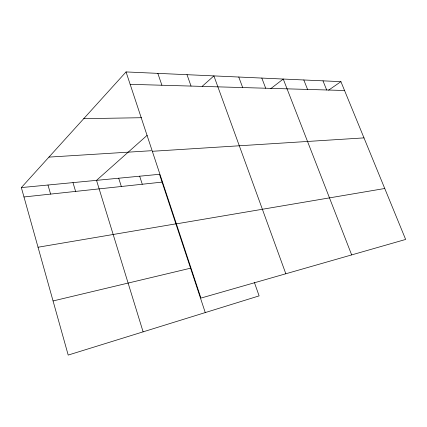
<?xml version="1.0" encoding="UTF-8"?>
<svg xmlns="http://www.w3.org/2000/svg" width="427" height="427" viewBox="0 0 427 427"><rect width="100%" height="100%" fill="white"/><g stroke="black" fill="none" stroke-linecap="round" stroke-linejoin="round"><path stroke-width="0.64" d="M254.316 282.247L259.109 295.884L68.197 355.072L21.35 187.581L126.05 71.928L340.917 81.653L405.65 239.446L200.93 298.089L126.05 71.928M147.192 135.263L96.523 180.354L143.109 331.848M202.184 86.329L213.9 75.899L285.828 273.771M270.809 88.613L283.25 79.043L351.667 254.908M328.609 90.161L340.917 81.653M53.06 300.955L190.57 268.188M38.035 247.233L175.897 223.849M176.356 223.871L384.748 188.499M23.976 196.964L162.084 182.11M21.35 187.581L159.495 174.296L205.259 312.58M152.322 151.286L363.991 137.889M48.934 157.109L151.334 150.72M83.74 118.663L141.55 117.713M130.155 84.322L344.546 90.497M322.993 80.842L326.682 89.985M303.816 79.972L307.568 89.43M261.815 78.072L265.685 88.224M238.762 77.025L242.685 87.562M187.005 74.682L191.034 86.073M157.825 73.364L161.897 85.235M139.672 176.202L142.271 184.24M118.717 178.219L121.327 186.492M72.985 182.617L75.611 191.408M47.973 185.024L50.605 194.098"/></g></svg>
